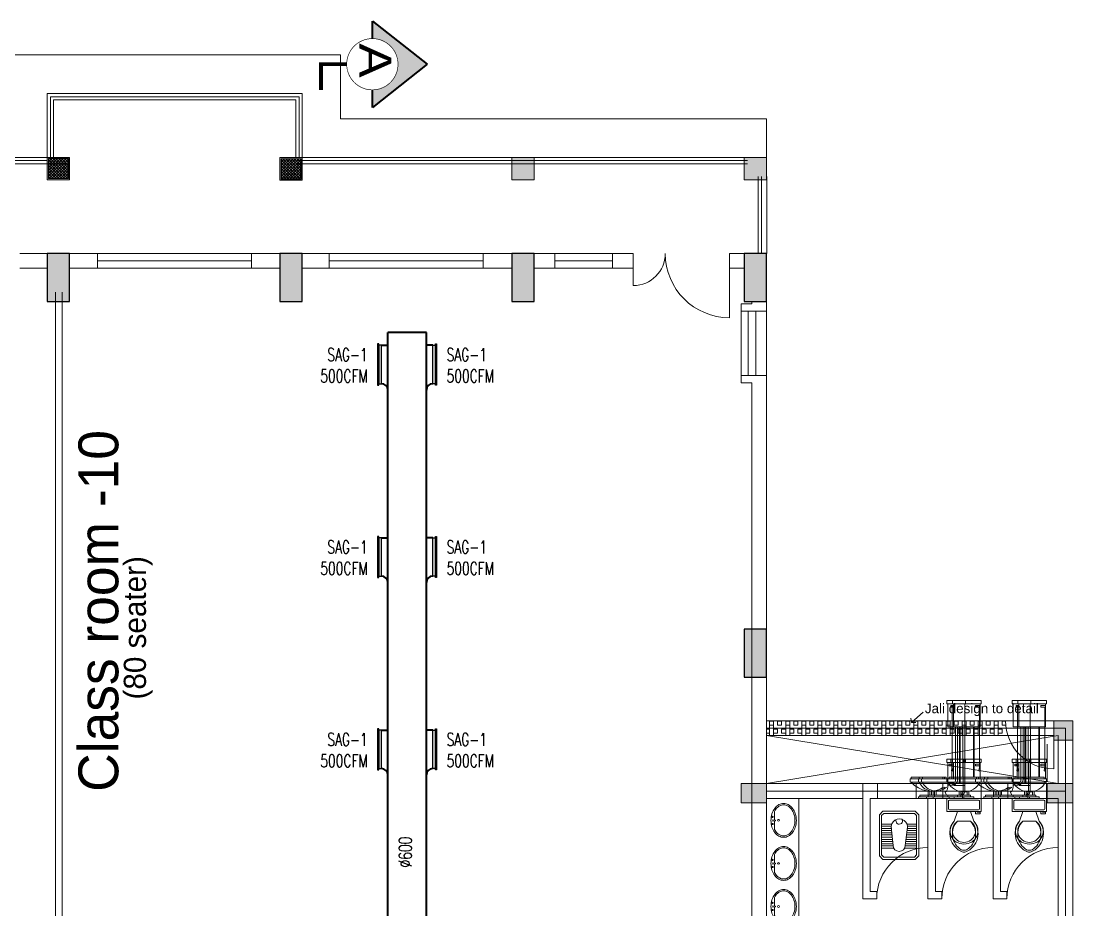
# Model space of a CAD drawing. Header units: millimetres. Extents: x -73373 to 66860, y 1067 to 86496.
# Drawn here: x -44344 to -27945, y 47247 to 61107 of the extents above; entities that cross this region are included whole.
import ezdxf

# ---------------------------------------------------------------- set-up
doc = ezdxf.new("R2010")
doc.units = ezdxf.units.MM
doc.header["$LTSCALE"] = 500
for name, pattern in [('1', [0]), ('CENTER2', [28.575, 19.05, -3.175, 3.175, -3.175]), ('DASHED', [19.05, 12.7, -6.35]), ('HIDDEN', [9.525, 6.35, -3.175]), ('HIDDEN2', [4.7625, 3.175, -1.5875])]:
    doc.linetypes.add(name, pattern=pattern)
doc.layers.get('0').update_dxf_attribs({"lineweight": 18})
for name, color, linetype, lineweight, true_color in [('101.VL-AC-SA', 7, 'Continuous', 40, 0x7f9fff), ('102.VL-AC-SA_TXT', 7, 'Continuous', 20, 0x0099cc), ('140.VL-AC-SECTION', 5, 'CENTER2', 40, 0x0000ff), ('705.VL-RCP-SAT', 7, 'HIDDEN2', 25, 0x7fbfff), ('COLUMN', 7, 'Continuous', 13, 0x848484), ('ESElevation', 7, 'Continuous', 13, 0x848484), ('FR', 7, '1', 13, 0x848484), ('FURNIT', 7, 'Continuous', 13, 0x848484), ('STRUCTURES', 7, 'Continuous', 13, 0x848484), ('toi.fur', 7, 'Continuous', 13, 0x848484), ('wall', 7, 'Continuous', 13, 0x848484), ('window', 7, 'Continuous', 13, 0x848484), ('window 2', 7, '1', 13, 0x848484)]:
    doc.layers.add(name, color=color, linetype=linetype, lineweight=lineweight, true_color=true_color)
doc.styles.add('textstyle165', font='')
doc.styles.add('textstyle166', font='')
doc.styles.add('textstyle184', font='')
doc.styles.add('textstyle238', font='romans', dxfattribs={"width": 0.7})
doc.styles.add('textstyle297', font='', dxfattribs={"width": 1.2})
doc.styles.add('textstyle65', font='', dxfattribs={"width": 1.2})
doc.styles.add('textstyle86', font='romans', dxfattribs={"width": 0.7})
doc.styles.add('textstyle88', font='romans', dxfattribs={"width": 0.7})
doc.styles.add('textstyle89', font='romans', dxfattribs={"width": 0.7})
doc.styles.add('textstyle90', font='romans', dxfattribs={"width": 0.7})
doc.styles.add('textstyle92', font='romans', dxfattribs={"width": 0.7})
doc.styles.add('textstyle93', font='romans', dxfattribs={"width": 0.7})
doc.styles.get('textstyle165').set_extended_font_data('SuperFrench')
doc.styles.get('textstyle166').set_extended_font_data('SuperFrench')
doc.styles.get('textstyle184').set_extended_font_data('Swis721 BT')
doc.styles.get('textstyle297').set_extended_font_data('Century Gothic')
doc.styles.get('textstyle65').set_extended_font_data('Century Gothic')

# ---------------------------------------------------------------- blocks, each defined once
blk = doc.blocks.new('*U182')
for p, q in [((-10, 58), (-10, 44)), ((-10, 57), (-7, 57)), ((-7, 56), (-10, 56)), ((-9.5, 56), (-9.5, 18.41)), ((-7, 57), (-7, 56)), ((-0.5, 44), (-0.5, 58)), ((6.5, 58), (6.5, 44)), ((6.5, 57), (8, 57)), ((8, 56), (6.5, 56)), ((7.25, 56), (7.25, 18.41)), ((8, 57), (8, 56)), ((10, 44), (10, 58)), ((10, 44), (-10, 44)), ((-6.25, 13), (-6.25, 44)), ((-5.75, 13), (-5.75, 44)), ((-0.62, 13), (-0.62, 44)), ((6.5, 44), (-0.5, 44)), ((0.62, 13), (0.62, 44)), ((2.25, 9.45), (2.25, 44)), ((2.75, 9.45), (2.75, 44)), ((3.88, 11.45), (3.88, 44)), ((5.12, 11.45), (5.12, 44)), ((-10, 22), (-10, 12)), ((-10, 22), (-10, 12)), ((-10, 21), (-7, 21)), ((-10, 21), (-7, 21)), ((-7, 20), (-10, 20)), ((-7, 20), (-10, 20)), ((-7, 21), (-7, 20)), ((-7, 21), (-7, 20)), ((-0.5, 5), (-0.5, 22)), ((0.5, 5), (0.5, 22)), ((6.5, 22), (6.5, 12)), ((6.5, 21), (8, 21)), ((8, 20), (6.5, 20)), ((7.5, 22), (7.5, 12)), ((7.5, 21), (9, 21)), ((9, 20), (7.5, 20)), ((8, 21), (8, 20)), ((9, 21), (9, 20)), ((10, 12), (10, 22)), ((10, 12), (10, 22)), ((9, 13), (-9, 13)), ((-9, 13), (-9, 12)), ((9, 13), (-9, 13)), ((-9, 13), (-9, 12)), ((9, 13), (-9, 13)), ((-9, 13), (-9, 12)), ((9, 12), (9, 13)), ((9, 12), (9, 13)), ((9, 12), (9, 13)), ((11, 13), (11, 12)), ((25.5, 13), (11, 13)), ((32.5, 13), (12, 13)), ((12, 13), (12, 12)), ((13, 13), (13, 12)), ((27.5, 13), (13, 13)), ((25.5, 12), (25.5, 13)), ((27.5, 12), (27.5, 13)), ((32.5, 12), (32.5, 13)), ((10.5, 12), (-10.5, 12)), ((-10.5, 10), (-10.5, 12)), ((10.5, 12), (-10.5, 12)), ((-10.5, 10), (-10.5, 12)), ((10.5, 12), (-10.5, 12)), ((-10.5, 10), (-10.5, 12)), ((10.5, 10), (-10.5, 10)), ((10.5, 10), (-10.5, 10)), ((10.5, 10), (-10.5, 10)), ((5, 8), (-0.5, 8)), ((6, 8), (0.5, 8)), ((7, 10), (5, 8)), ((8, 10), (6, 8)), ((6.5, 12), (26, 12)), ((26, 10), (7, 10)), ((7.12, 9.45), (10, 9.45)), ((7.12, 8.2), (10, 8.2)), ((7.5, 12), (33, 12)), ((33, 10), (8, 10)), ((10, 12), (28, 12)), ((10, 6.91), (10, 12)), ((28, 10), (10, 10)), ((10.5, 12), (10.5, 10)), ((10.5, 12), (10.5, 10)), ((10.5, 12), (10.5, 10)), ((26, 12), (26, 10)), ((28, 12), (28, 10)), ((33, 12), (33, 10)), ((4, 2), (-4, 2)), ((-4, 2), (-4, 1)), ((4, 2), (-4, 2)), ((-4, 2), (-4, 1)), ((4, 2), (-4, 2)), ((-4, 2), (-4, 1)), ((-3, 4.41), (-3, 2)), ((-3, 4.41), (-3, 2)), ((-3, 4.41), (-3, 2)), ((-2, 2), (-2, 4.17)), ((-2, 2), (-2, 4.17)), ((-2, 2), (-2, 4.17)), ((1, 2), (1, 1)), ((18, 2), (1, 2)), ((2, 4.17), (2, 2)), ((2, 4.17), (2, 2)), ((2, 4.17), (2, 2)), ((22, 2), (2, 2)), ((2, 2), (2, 1)), ((3, 2), (3, 4.41)), ((3, 2), (3, 4.41)), ((3, 2), (3, 4.41)), ((4, 1), (4, 2)), ((4, 1), (4, 2)), ((4, 1), (4, 2)), ((10, 2), (10, 1)), ((27, 2), (10, 2)), ((10.75, 2), (11.5, 3.91)), ((17, 4.5), (17, 2)), ((18, 2), (18, 4.54)), ((18, 1), (18, 2)), ((19, 4.5), (19, 2)), ((20, 2), (20, 4.54)), ((21, 4.5), (21, 2)), ((22, 2), (22, 4.54)), ((22, 1), (22, 2)), ((27, 1), (27, 2)), ((9.5, -6), (9.5, -2)), ((9.5, -6), (9.5, -2)), ((9.5, -6), (9.5, -2)), ((-10, -8.5), (-8, -8.5)), ((-10, -9.5), (-10, -8.5)), ((-10, -8.5), (-8, -8.5)), ((-10, -9.5), (-10, -8.5)), ((-10, -8.5), (-8, -8.5)), ((-10, -9.5), (-10, -8.5)), ((-7, -9.5), (-10, -9.5)), ((-7, -9.5), (-10, -9.5)), ((-7, -9.5), (-10, -9.5)), ((-8, -8.5), (-8, -8)), ((-8, -8.5), (-8, -8)), ((-8, -8.5), (-8, -8)), ((-7, -8), (-7, -9.5)), ((-7, -8), (-7, -9.5)), ((-7, -8), (-7, -9.5)), ((-4, -8), (-6, -14)), ((-4, -8), (-6, -14)), ((-4, -8), (-6, -14)), ((4, -8), (6, -14)), ((4, -8), (6, -14)), ((4, -8), (6, -14)), ((4, -14), (-4, -14)), ((4, -14), (-4, -14)), ((4, -14), (-4, -14))]:
    blk.add_line(p, q)
for points in [[(10.5, 58), (10.5, 60), (-10.5, 60), (-10.5, 58)], [(-1, 58), (-1, 60), (7, 60), (7, 58)], [(10.5, 22), (10.5, 24), (-10.5, 24), (-10.5, 22)], [(10.5, 22), (10.5, 24), (-10.5, 24), (-10.5, 22)], [(-1, 22), (-1, 24), (7, 24), (7, 22)], [(0, 22), (0, 24), (8, 24), (8, 22)], [(10.5, -8), (10.5, 0), (-10.5, 0), (-10.5, -8)], [(10.5, -8), (10.5, 0), (-10.5, 0), (-10.5, -8)], [(10.5, -8), (10.5, 0), (-10.5, 0), (-10.5, -8)], [(6, 0), (6, 1), (-6, 1), (-6, 0)], [(6, 0), (6, 1), (-6, 1), (-6, 0)], [(6, 0), (6, 1), (-6, 1), (-6, 0)], [(0, 0), (0, 1), (19, 1), (19, 0)], [(1, 0), (1, 1), (23, 1), (23, 0)], [(9, 0), (9, 1), (28, 1), (28, 0)]]:
    blk.add_lwpolyline(points, close=True)
for points in [[(-9.13, 17.21), (-9.25, 18.19, 0.881917), (-9.75, 18.19), (-9.87, 17.21, 1.133893)], [(7.62, 17.21), (7.5, 18.19, 0.881917), (7, 18.19), (6.88, 17.21, 1.133893)]]:
    blk.add_lwpolyline(points, format="xyb", close=True)
for points in [[(-9.5, -2), (-9.5, -6)], [(-9.5, -2), (-9.5, -6)], [(-9.5, -2), (-9.5, -6)], [(8.5, -1), (-8.5, -1)], [(8.5, -1), (-8.5, -1)], [(8.5, -1), (-8.5, -1)], [(-8.5, -7), (8.5, -7)], [(-8.5, -7), (8.5, -7)], [(-8.5, -7), (8.5, -7)]]:
    blk.add_lwpolyline(points)
for centre, radius, start, end in [((0, 15.33), 11.33, 208.0725, 331.9275), ((0, 15.33), 11.33, 208.0725, 331.9275), ((0, 15.33), 11.33, 208.0725, 331.9275), ((7.12, 11.45), 3.25, 180, 270), ((7.12, 11.45), 2, 180, 270), ((13.25, 6.66), 3.26, 175.6013, 237.5288), ((17, 13.8), 9.31, 227.7453, 335.9381), ((20.3, 20.7), 16.23, 238.18715, 318.77023), ((19, 13.8), 9.31, 227.7453, 335.9381), ((2.75, 4.75), 3.26, 175.6013, 237.5288), ((3.75, 4.75), 3.26, 175.6013, 237.5288), ((-8.63, -1.88), 0.884, 81.8699, 188.1301), ((-8.63, -1.88), 0.884, 81.8699, 188.1301), ((-8.63, -1.88), 0.884, 81.8699, 188.1301), ((-8.63, -6.13), 0.884, 171.8699, 278.1301), ((-8.63, -6.13), 0.884, 171.8699, 278.1301), ((-8.63, -6.13), 0.884, 171.8699, 278.1301), ((8.62, -1.88), 0.884, 351.8699, 98.1301), ((8.62, -1.88), 0.884, 351.8699, 98.1301), ((8.62, -1.88), 0.884, 351.8699, 98.1301), ((8.62, -6.13), 0.884, 261.8699, 8.1301), ((8.62, -6.13), 0.884, 261.8699, 8.1301), ((8.62, -6.13), 0.884, 261.8699, 8.1301), ((3.52, -21.58), 12.17, 141.46911, 247.97143), ((-0.48, -19.92), 8.1, 133.01722, 273.38), ((-0.48, -19.92), 8.1, 133.01722, 273.38), ((4.2, -21.82), 11.33, 136.36773, 238.94682), ((0.04, -19.87), 7.13, 124.50543, 269.7), ((0.04, -19.87), 7.13, 124.50543, 269.7), ((-0.04, -19.87), 7.13, 270.3, 55.4946), ((0.48, -19.92), 8.1, 266.62, 46.9828), ((-0.04, -19.87), 7.13, 270.3, 55.4946), ((0.48, -19.92), 8.1, 266.62, 46.9828), ((-3.52, -21.58), 12.17, 292.02843, 38.53071), ((-4.2, -21.82), 11.33, 301.05301, 43.63209), ((0, -27.88), 4, 245.73182, 294.26817), ((0, -29), 4, 254.86053, 285.13947)]:
    blk.add_arc(centre, radius, start, end)
blk = doc.blocks.new('wc')
at = {"layer": 'FR', "color": 240, "ltscale": 200, "true_color": 0xff003f}
for p, q in [((5.43, -7.19), (5.43, -1.33)), ((6.7, -6.88), (6.7, -1.33)), ((7.98, -6.93), (7.98, -1.33)), ((9.25, -7.07), (9.25, -1.33)), ((10.53, -7.2), (10.53, -1.33)), ((11.8, -7.33), (11.8, -1.33)), ((13.08, -7.46), (13.08, -1.33)), ((14.35, -7.6), (14.35, -1.33)), ((15.62, -7.73), (15.62, -1.33)), ((16.9, -7.86), (16.9, -1.33)), ((18.17, -7.97), (18.17, -1.33)), ((19.45, -8.34), (19.45, -1.33)), ((5.43, -21.7), (5.43, -16.09)), ((6.7, -21.7), (6.7, -16.4)), ((7.98, -21.7), (7.98, -16.32)), ((9.25, -21.7), (9.25, -16.16)), ((10.53, -21.7), (10.53, -16)), ((11.8, -21.7), (11.8, -15.84)), ((13.08, -21.7), (13.08, -15.68)), ((14.35, -21.7), (14.35, -15.51)), ((15.62, -21.7), (15.62, -15.35)), ((16.9, -21.7), (16.9, -15.19)), ((18.17, -21.7), (18.17, -15.06)), ((19.45, -21.7), (19.45, -14.69))]:
    blk.add_line(p, q, dxfattribs=at)
for points in [[(24, -22.94), (0, -22.94), (-2.02, -20.92), (-2.02, -2.02), (0, 0), (24, 0), (26.02, -2.02), (26.02, -20.92)], [(24.75, -2.55), (24.75, -20.39), (23.47, -21.67), (0.53, -21.67), (-0.75, -20.39), (-0.75, -2.55), (0.53, -1.27), (23.47, -1.27)]]:
    blk.add_lwpolyline(points, close=True, dxfattribs=at)
blk.add_lwpolyline([(7.19, -6.85), (17.86, -7.96, -1), (17.86, -15.07), (7.19, -16.42)], format="xyb", dxfattribs=at)
for centre, radius, start, end in [((7.19, -11.64), 4.78, 78.15428, 284.44729), ((3.64, -11.52), 1.89, 238.2349, 118.08103)]:
    blk.add_arc(centre, radius, start, end, dxfattribs=at)
blk = doc.blocks.new('B')
at = {"color": 8, "true_color": 0x808080}
for p, q in [((-392926, -965036), (-392791, -965036)), ((-392789, -965053), (-392795, -965008)), ((-392795, -965008), (-392773, -965008)), ((-392780, -965053), (-392789, -965053)), ((-392780, -965053), (-392773, -965008)), ((-392777, -965036), (-392643, -965036))]:
    blk.add_line(p, q, dxfattribs=at)
for points in [[(-392784, -965355, -0.075445), (-392882, -965340, -0.085783), (-392958, -965301, -0.10607), (-393010, -965241, -0.126822), (-393026, -965179, -0.126822), (-393010, -965117, -0.10607), (-392958, -965056, -0.038366), (-392926, -965036, -0.075445)], [(-392643, -965036, -0.038366), (-392611, -965056, -0.10607), (-392558, -965117, -0.126822), (-392542, -965179, -0.126822), (-392558, -965241, -0.10607), (-392611, -965301, -0.085783), (-392687, -965340, -0.075445), (-392784, -965355, -0.075445)]]:
    blk.add_lwpolyline(points, format="xyb", dxfattribs=at)
for centre, radius in [((-392840, -965007), 8.78), ((-392840, -965007), 7.3), ((-392729, -965007), 8.78), ((-392729, -965007), 7.65), ((-392783, -965098), 14.3)]:
    blk.add_circle(centre, radius, dxfattribs=at)
at = {"layer": 'toi.fur'}
blk.add_lwpolyline([(-392784, -965377, -0.075445), (-392888, -965361, -0.085783), (-392971, -965319, -0.10607), (-393030, -965251, -0.126822), (-393048, -965179, -0.126822), (-393030, -965106, -0.10607), (-392971, -965039, -0.085783), (-392888, -964996, -0.075445), (-392784, -964981, -0.075445), (-392680, -964996, -0.085783), (-392598, -965039, -0.10607), (-392539, -965106, -0.126822), (-392520, -965179, -0.126822), (-392539, -965251, -0.10607), (-392598, -965319, -0.085783), (-392680, -965361, -0.075445)], format="xyb", close=True, dxfattribs=at)
blk = doc.blocks.new('A$C7364536D')
at = {"linetype": 'Continuous'}
blk.add_hatch(color=256, dxfattribs=at).paths.add_polyline_path([(750, 0), (750, 350), (0, 350), (0, 0)], flags=0)
at = {"layer": 'COLUMN', "linetype": 'Continuous', "lineweight": 25}
blk.add_lwpolyline([(750, 0), (750, 350), (0, 350), (0, 0)], close=True, dxfattribs=at)
blk = doc.blocks.new('A$C40F33A93')
at = {"linetype": 'Continuous', "true_color": 0x359cb1}
blk.add_hatch(color=135, dxfattribs=at).paths.add_polyline_path([(0, 300), (300, 300), (300, 0), (0, 0)], flags=0)
at = {"color": 135, "linetype": 'Continuous', "true_color": 0x359cb1}
blk.add_lwpolyline([(0, 300), (300, 300), (300, 0), (0, 0)], close=True, dxfattribs=at)
at = {"layer": 'COLUMN', "color": 135, "linetype": 'Continuous', "true_color": 0x359cb1}
blk.add_lwpolyline([(300, 0), (0, 0), (0, 300), (300, 300)], close=True, dxfattribs=at)
at = {"layer": 'wall', "color": 135, "linetype": 'Continuous', "true_color": 0x359cb1}
blk.add_line((40, 0), (100, 0), dxfattribs=at)
blk.add_line((40, 0), (100, 0), dxfattribs=at)
blk = doc.blocks.new('A$C5C7C5DD7')
at = {"layer": 'COLUMN', "linetype": 'Continuous'}
blk.add_hatch(color=256, dxfattribs=at).paths.add_polyline_path([(0, 301), (400, 301), (400, 0), (0, 0)], flags=0)
for p, q in [((400, 300), (0, 301)), ((0, 301), (0, 0)), ((400, 300), (0, 300)), ((400, 300), (0, 300)), ((0, 300), (400, 300)), ((400, 0), (400, 300)), ((0, 0), (400, 0)), ((0, 0), (400, 0)), ((400, 0), (0, 0)), ((0, 0), (400, 0))]:
    blk.add_line(p, q, dxfattribs=at)
blk.add_lwpolyline([(0, 301), (400, 301), (400, 0), (0, 0)], close=True, dxfattribs=at)
at = {"layer": 'wall', "linetype": 'Continuous'}
blk.add_line((0, 0), (400, 0), dxfattribs=at)
blk = doc.blocks.new('ARROW')
h = blk.add_hatch(color=256)
edge = h.paths.add_edge_path(flags=0)
edge.add_line((4, 8), (6.74, 8))
edge.add_line((6.74, 8), (0, 16.52))
edge.add_line((0, 16.52), (-6.74, 8))
edge.add_line((-6.74, 8), (-4, 8))
edge.add_arc((0, 8), 4, 0, 180, ccw=False)
blk.add_lwpolyline([(4, 8), (6.74, 8), (0, 16.52), (-6.74, 8), (-4, 8)])
blk.add_lwpolyline([(-4, 8, 0.1, 0.1, 1), (4, 8, 0.1, 0.1, 1)], format="xyseb", close=True)
blk.add_lwpolyline([(0, 4, 0.6, 0.6, 0), (0, 0, 0.6, 0.6, 0), (-4, 0, 0.6, 0.6, 0)], format="xyseb")
at = {"style": 'textstyle65', "width": 1.2}
blk.add_attdef('A', (-2.91, 5.98), '', height=5, dxfattribs=at)

msp = doc.modelspace()

# ---------------------------------------------------------------- hatches: boundary and pattern name
at = {"layer": 'ESElevation', "linetype": 'Continuous', "lineweight": 13}
msp.add_hatch(color=256, dxfattribs=at).paths.add_polyline_path([(-28245, 49897), (-27945, 49897), (-27945, 50197), (-28245, 50197)], flags=0)
at = {"layer": 'STRUCTURES', "linetype": 'Continuous', "lineweight": 13}
h = msp.add_hatch(color=256, dxfattribs=at)
h.paths.add_polyline_path([(-43586, 58982), (-43586, 58632), (-43936, 58632), (-43936, 58932), (-43936, 58982), (-43936, 58982)], flags=0)
h.paths.add_polyline_path([(-43936, 58982), (-43936, 58982), (-43636, 58982), (-43636, 58982)], flags=0)
h.paths.add_polyline_path([(-43836, 58632), (-43836, 58632), (-43896, 58632), (-43896, 58632)], flags=0)
h = msp.add_hatch(dxfattribs=at)
h.set_pattern_fill('ANSI37', color=256, scale=250, style=0, pattern_type=0)
h.set_pattern_definition([(45, (-1458264.878, 442156.916), (-22.0970869, 22.0970869), []), (135, (-1458264.878, 442156.916), (-22.0970869, -22.0970869), [])])
h.paths.add_polyline_path([(-43606, 58962), (-43916, 58962), (-43916, 58652), (-43606, 58652)], flags=0)
h = msp.add_hatch(dxfattribs=at)
h.set_pattern_fill('ANSI37', color=256, scale=250, style=0, pattern_type=0)
h.set_pattern_definition([(45, (-1458264.88, 442156.773), (-22.0970869, 22.0970869), []), (135, (-1458264.88, 442156.773), (-22.0970869, -22.0970869), [])])
h.paths.add_polyline_path([(-43606, 58962), (-43916, 58962), (-43916, 58652), (-43606, 58652)], flags=0)
h = msp.add_hatch(color=256, dxfattribs=at)
h.paths.add_polyline_path([(-39959, 58982), (-39959, 58632), (-40309, 58632), (-40309, 58932), (-40309, 58982), (-40309, 58982)], flags=0)
h.paths.add_polyline_path([(-40309, 58982), (-40309, 58982), (-40009, 58982), (-40009, 58982)], flags=0)
h.paths.add_polyline_path([(-40209, 58632), (-40209, 58632), (-40269, 58632), (-40269, 58632)], flags=0)
h = msp.add_hatch(dxfattribs=at)
h.set_pattern_fill('ANSI37', color=256, scale=250, style=0, pattern_type=0)
h.set_pattern_definition([(45, (-1454637.88, 442152.68), (-22.0970869, 22.0970869), []), (135, (-1454637.88, 442152.68), (-22.0970869, -22.0970869), [])])
h.paths.add_polyline_path([(-39979, 58958), (-40289, 58958), (-40289, 58648), (-39979, 58648)], flags=0)
h = msp.add_hatch(dxfattribs=at)
h.set_pattern_fill('ANSI37', color=256, scale=250, style=0, pattern_type=0)
h.set_pattern_definition([(45, (-1454637.884, 442152.537), (-22.0970869, 22.0970869), []), (135, (-1454637.884, 442152.537), (-22.0970869, -22.0970869), [])])
h.paths.add_polyline_path([(-39979, 58958), (-40289, 58958), (-40289, 58648), (-39979, 58648)], flags=0)
h = msp.add_hatch(color=256, dxfattribs=at)
h.paths.add_polyline_path([(-36342, 58982), (-36342, 58632), (-36692, 58632), (-36692, 58932), (-36692, 58982), (-36692, 58982)], flags=0)
h.paths.add_polyline_path([(-36692, 58982), (-36692, 58982), (-36392, 58982), (-36392, 58982)], flags=0)
h.paths.add_polyline_path([(-36592, 58632), (-36592, 58632), (-36652, 58632), (-36652, 58632)], flags=0)
h = msp.add_hatch(color=256, dxfattribs=at)
h.paths.add_polyline_path([(-32720, 58982), (-32720, 58632), (-33070, 58632), (-33070, 58932), (-33070, 58982), (-33070, 58982)], flags=0)
h.paths.add_polyline_path([(-33070, 58982), (-33070, 58982), (-32770, 58982), (-32770, 58982)], flags=0)
h.paths.add_polyline_path([(-32970, 58632), (-32970, 58632), (-33030, 58632), (-33030, 58632)], flags=0)
at = {"layer": 'window', "lineweight": 13}
for points in [[(-43586, 58982), (-43936, 58982), (-43936, 58632), (-43586, 58632)], [(-39959, 58982), (-40309, 58982), (-40309, 58632), (-39959, 58632)], [(-36342, 58982), (-36692, 58982), (-36692, 58632), (-36342, 58632)], [(-32720, 58982), (-33070, 58982), (-33070, 58632), (-32720, 58632)], [(-27945, 50197), (-28245, 50197), (-28245, 49897), (-27945, 49897)]]:
    msp.add_hatch(color=256, dxfattribs=at).paths.add_polyline_path(points, flags=0)
at = {"layer": 'window', "linetype": 'Continuous', "lineweight": 13}
h = msp.add_hatch(dxfattribs=at)
h.set_pattern_fill('BOX', color=256, scale=250, angle=180, style=0, pattern_type=0)
h.set_pattern_definition([(270, (-1071361.33, 593818.36), (250, -5e-14), []), (270, (-1071423.83, 593818.36), (250, -5e-14), []), (180, (-1071361.33, 593818.36), (-3e-14, -250), [-62.5, 62.5]), (180, (-1071361.33, 593755.86), (-3e-14, -250), [-62.5, 62.5]), (180, (-1071361.33, 593693.36), (-3e-14, -250), [62.5, -62.5]), (180, (-1071361.33, 593630.86), (-3e-14, -250), [62.5, -62.5]), (270, (-1071486.33, 593818.36), (250, -5e-14), [62.5, -62.5]), (270, (-1071548.83, 593818.36), (250, -5e-14), [62.5, -62.5])])
h.paths.add_polyline_path([(-28995, 50197), (-32720, 50197), (-32720, 49967), (-28995, 49967)], flags=0)

# ---------------------------------------------------------------- linework, layer by layer
at = {"linetype": 'Continuous', "lineweight": 13}
for p, q in [((-34800, 57482), (-34800, 56982)), ((-33300, 57482), (-33300, 56482)), ((-43805, 45622), (-43805, 56882)), ((-43705, 45622), (-43705, 56882)), ((-30205, 47422), (-30205, 48222)), ((-29190, 47422), (-29190, 48222)), ((-28175, 47422), (-28175, 48222))]:
    msp.add_line(p, q, dxfattribs=at)
for centre, radius, start, end in [((-34800, 57482), 500, 270, 0), ((-33300, 57482), 1000, 180, 270), ((-30205, 47422), 800, 90, 180), ((-29190, 47422), 800, 90, 180), ((-28175, 47422), 800, 90, 180)]:
    msp.add_arc(centre, radius, start, end, dxfattribs=at)
at = {"layer": '101.VL-AC-SA'}
for p, q in [((-38625, 45952), (-38625, 56252)), ((-38025, 56252), (-38625, 56252)), ((-38025, 45952), (-38025, 56252)), ((-38725, 56052), (-38625, 56052)), ((-37925, 56052), (-38025, 56052)), ((-38725, 53052), (-38625, 53052)), ((-37925, 53052), (-38025, 53052)), ((-38725, 50052), (-38625, 50052)), ((-37925, 50052), (-38025, 50052))]:
    msp.add_line(p, q, dxfattribs=at)
for centre, start, end in [((-38725, 55352), 0, 90), ((-37925, 55352), 90, 180), ((-38725, 52352), 0, 90), ((-37925, 52352), 90, 180), ((-38725, 49352), 0, 90), ((-37925, 49352), 90, 180)]:
    msp.add_arc(centre, 100, start, end, dxfattribs=at)
at = {"layer": '705.VL-RCP-SAT'}
for points in [[(-38765, 56072), (-38785, 56072), (-38785, 55432), (-38765, 55432)], [(-38725, 56052), (-38765, 56052), (-38765, 55452), (-38725, 55452)], [(-37925, 56052), (-37885, 56052), (-37885, 55452), (-37925, 55452)], [(-37885, 56072), (-37865, 56072), (-37865, 55432), (-37885, 55432)], [(-38765, 53072), (-38785, 53072), (-38785, 52432), (-38765, 52432)], [(-38725, 53052), (-38765, 53052), (-38765, 52452), (-38725, 52452)], [(-37925, 53052), (-37885, 53052), (-37885, 52452), (-37925, 52452)], [(-37885, 53072), (-37865, 53072), (-37865, 52432), (-37885, 52432)], [(-38765, 50072), (-38785, 50072), (-38785, 49432), (-38765, 49432)], [(-38725, 50052), (-38765, 50052), (-38765, 49452), (-38725, 49452)], [(-37925, 50052), (-37885, 50052), (-37885, 49452), (-37925, 49452)], [(-37885, 50072), (-37865, 50072), (-37865, 49432), (-37885, 49432)]]:
    msp.add_lwpolyline(points, close=True, dxfattribs=at)
at = {"layer": 'FURNIT', "linetype": 'Continuous', "lineweight": 13}
for p, q in [((-34800, 57482), (-35121, 57482)), ((-32720, 56582), (-32720, 55582)), ((-28245, 50197), (-28995, 50197)), ((-28245, 49447), (-28245, 50197))]:
    msp.add_line(p, q, dxfattribs=at)
msp.add_arc((-28245, 50197), 750, 180, 270, dxfattribs=at)
at = {"layer": 'STRUCTURES', "linetype": 'Continuous', "lineweight": 13}
for p, q in [((-43936, 58982), (-43636, 58982)), ((-43636, 58982), (-43936, 58982)), ((-43636, 58982), (-43936, 58982)), ((-43936, 58982), (-43636, 58982)), ((-43586, 58982), (-43936, 58982)), ((-43936, 58982), (-43936, 58632)), ((-43936, 58982), (-43636, 58982)), ((-43636, 58982), (-43936, 58982)), ((-43636, 58982), (-43936, 58982)), ((-43936, 58982), (-43636, 58982)), ((-43586, 58982), (-43936, 58982)), ((-43936, 58982), (-43936, 58632)), ((-43936, 58632), (-43936, 58932)), ((-43936, 58932), (-43936, 58632)), ((-43936, 58932), (-43936, 58632)), ((-43936, 58632), (-43936, 58932)), ((-43936, 58632), (-43936, 58932)), ((-43936, 58932), (-43936, 58632)), ((-43936, 58932), (-43936, 58632)), ((-43936, 58632), (-43936, 58932)), ((-43606, 58962), (-43916, 58962)), ((-43916, 58962), (-43916, 58652)), ((-43606, 58652), (-43606, 58962)), ((-43586, 58632), (-43586, 58982)), ((-43586, 58632), (-43586, 58982)), ((-43586, 58932), (-43586, 58632)), ((-43586, 58632), (-43586, 58932)), ((-43586, 58632), (-43586, 58932)), ((-43586, 58932), (-43586, 58632)), ((-43586, 58932), (-43586, 58632)), ((-43586, 58632), (-43586, 58932)), ((-43586, 58632), (-43586, 58932)), ((-43586, 58932), (-43586, 58632)), ((-40309, 58982), (-40009, 58982)), ((-40009, 58982), (-40309, 58982)), ((-40009, 58982), (-40309, 58982)), ((-40309, 58982), (-40009, 58982)), ((-39959, 58982), (-40309, 58982)), ((-40309, 58982), (-40309, 58632)), ((-40309, 58978), (-40009, 58978)), ((-40009, 58978), (-40309, 58978)), ((-40009, 58978), (-40309, 58978)), ((-40309, 58978), (-40009, 58978)), ((-39959, 58978), (-40309, 58978)), ((-40309, 58978), (-40309, 58628)), ((-40309, 58632), (-40309, 58932)), ((-40309, 58932), (-40309, 58632)), ((-40309, 58932), (-40309, 58632)), ((-40309, 58632), (-40309, 58932)), ((-40309, 58628), (-40309, 58928)), ((-40309, 58928), (-40309, 58628)), ((-40309, 58928), (-40309, 58628)), ((-40309, 58628), (-40309, 58928)), ((-39979, 58958), (-40289, 58958)), ((-40289, 58958), (-40289, 58648)), ((-39979, 58648), (-39979, 58958)), ((-39959, 58632), (-39959, 58982)), ((-39959, 58628), (-39959, 58978)), ((-39959, 58932), (-39959, 58632)), ((-39959, 58632), (-39959, 58932)), ((-39959, 58632), (-39959, 58932)), ((-39959, 58932), (-39959, 58632)), ((-39959, 58928), (-39959, 58628)), ((-39959, 58628), (-39959, 58928)), ((-39959, 58628), (-39959, 58928)), ((-39959, 58928), (-39959, 58628)), ((-36692, 58982), (-36392, 58982)), ((-36392, 58982), (-36692, 58982)), ((-36392, 58982), (-36692, 58982)), ((-36692, 58982), (-36392, 58982)), ((-36342, 58982), (-36692, 58982)), ((-36692, 58982), (-36692, 58632)), ((-36692, 58632), (-36692, 58932)), ((-36692, 58932), (-36692, 58632)), ((-36692, 58932), (-36692, 58632)), ((-36692, 58632), (-36692, 58932)), ((-36342, 58632), (-36342, 58982)), ((-36342, 58932), (-36342, 58632)), ((-36342, 58632), (-36342, 58932)), ((-36342, 58632), (-36342, 58932)), ((-36342, 58932), (-36342, 58632)), ((-33070, 58982), (-32770, 58982)), ((-32770, 58982), (-33070, 58982)), ((-32770, 58982), (-33070, 58982)), ((-33070, 58982), (-32770, 58982)), ((-32720, 58982), (-33070, 58982)), ((-33070, 58982), (-33070, 58632)), ((-33070, 58632), (-33070, 58932)), ((-33070, 58932), (-33070, 58632)), ((-33070, 58932), (-33070, 58632)), ((-33070, 58632), (-33070, 58932)), ((-43636, 58632), (-43936, 58632)), ((-43936, 58632), (-43636, 58632)), ((-43936, 58632), (-43636, 58632)), ((-43936, 58632), (-43636, 58632)), ((-43636, 58632), (-43936, 58632)), ((-43936, 58632), (-43636, 58632)), ((-43936, 58632), (-43586, 58632)), ((-43636, 58632), (-43936, 58632)), ((-43936, 58632), (-43636, 58632)), ((-43936, 58632), (-43636, 58632)), ((-43936, 58632), (-43636, 58632)), ((-43636, 58632), (-43936, 58632)), ((-43936, 58632), (-43636, 58632)), ((-43936, 58632), (-43586, 58632)), ((-43916, 58652), (-43606, 58652)), ((-43896, 58632), (-43836, 58632)), ((-43896, 58632), (-43836, 58632)), ((-43896, 58632), (-43836, 58632)), ((-43896, 58632), (-43836, 58632)), ((-43896, 58632), (-43836, 58632)), ((-43896, 58632), (-43836, 58632)), ((-43896, 58632), (-43836, 58632)), ((-43896, 58632), (-43836, 58632)), ((-40009, 58632), (-40309, 58632)), ((-40309, 58632), (-40009, 58632)), ((-40309, 58632), (-40009, 58632)), ((-40309, 58632), (-40009, 58632)), ((-40009, 58632), (-40309, 58632)), ((-40309, 58632), (-40009, 58632)), ((-40309, 58632), (-39959, 58632)), ((-40009, 58628), (-40309, 58628)), ((-40309, 58628), (-40009, 58628)), ((-40309, 58628), (-40009, 58628)), ((-40309, 58628), (-40009, 58628)), ((-40009, 58628), (-40309, 58628)), ((-40309, 58628), (-40009, 58628)), ((-40309, 58628), (-39959, 58628)), ((-40289, 58648), (-39979, 58648)), ((-40269, 58632), (-40209, 58632)), ((-40269, 58632), (-40209, 58632)), ((-40269, 58632), (-40209, 58632)), ((-40269, 58632), (-40209, 58632)), ((-40269, 58628), (-40209, 58628)), ((-40269, 58628), (-40209, 58628)), ((-40269, 58628), (-40209, 58628)), ((-40269, 58628), (-40209, 58628)), ((-36392, 58632), (-36692, 58632)), ((-36692, 58632), (-36392, 58632)), ((-36692, 58632), (-36392, 58632)), ((-36692, 58632), (-36392, 58632)), ((-36392, 58632), (-36692, 58632)), ((-36692, 58632), (-36392, 58632)), ((-36692, 58632), (-36342, 58632)), ((-36652, 58632), (-36592, 58632)), ((-36652, 58632), (-36592, 58632)), ((-36652, 58632), (-36592, 58632)), ((-36652, 58632), (-36592, 58632)), ((-32770, 58632), (-33070, 58632)), ((-33070, 58632), (-32770, 58632)), ((-33070, 58632), (-32770, 58632)), ((-33070, 58632), (-32770, 58632)), ((-32770, 58632), (-33070, 58632)), ((-33070, 58632), (-32770, 58632)), ((-33070, 58632), (-32720, 58632)), ((-33030, 58632), (-32970, 58632)), ((-33030, 58632), (-32970, 58632)), ((-33030, 58632), (-32970, 58632)), ((-33030, 58632), (-32970, 58632)), ((-28345, 49243), (-28345, 49834)), ((-33120, 48917), (-32720, 48917))]:
    msp.add_line(p, q, dxfattribs=at)
at = {"layer": 'wall', "linetype": 'DASHED', "lineweight": 13, "ltscale": 50}
for p, q in [((-39361, 60578), (-44536, 60578)), ((-39361, 59582), (-39361, 60578)), ((-32720, 59582), (-39361, 59582)), ((-32720, 59582), (-32720, 58982)), ((-32720, 58632), (-32720, 58982)), ((-32720, 58932), (-32720, 58632)), ((-32720, 58632), (-32720, 58932)), ((-32720, 58632), (-32720, 58932)), ((-32720, 58932), (-32720, 58632))]:
    msp.add_line(p, q, dxfattribs=at)
at = {"layer": 'wall', "linetype": 'Continuous', "lineweight": 13}
for p, q in [((-39959, 59978), (-43936, 59978)), ((-43936, 58978), (-43936, 59978)), ((-39961, 58978), (-39961, 59978)), ((-51180, 58982), (-43936, 58982)), ((-47233, 58932), (-43937, 58932)), ((-47233, 58882), (-43636, 58882)), ((-32720, 58982), (-40084, 58982)), ((-36667, 58932), (-40034, 58932)), ((-36667, 58882), (-40034, 58882)), ((-33020, 58932), (-37300, 58932)), ((-33020, 58882), (-37300, 58882)), ((-32717, 58682), (-32717, 57482)), ((-43936, 57482), (-44362, 57482)), ((-43150, 57482), (-43586, 57482)), ((-43150, 57252), (-43150, 57482)), ((-40750, 57252), (-40750, 57482)), ((-40309, 57482), (-40750, 57482)), ((-39538, 57482), (-39959, 57482)), ((-39538, 57252), (-39538, 57482)), ((-37138, 57252), (-37138, 57482)), ((-36317, 57482), (-37138, 57482)), ((-36021, 57482), (-36342, 57482)), ((-36021, 57482), (-36021, 57252)), ((-35121, 57482), (-35121, 57252)), ((-34800, 57252), (-34800, 57482)), ((-33070, 57482), (-33300, 57482)), ((-33070, 57482), (-33300, 57482)), ((-43936, 57252), (-44362, 57252)), ((-43150, 57252), (-43586, 57252)), ((-40309, 57252), (-40750, 57252)), ((-39538, 57252), (-39959, 57252)), ((-36692, 57252), (-37138, 57252)), ((-36021, 57252), (-36342, 57252)), ((-34800, 57252), (-35121, 57252)), ((-33070, 57252), (-33300, 57252)), ((-33120, 56582), (-33120, 56697)), ((-33120, 56697), (-32950, 56697)), ((-32950, 56582), (-33120, 56582)), ((-32720, 56582), (-32950, 56582)), ((-32950, 55582), (-33120, 55582)), ((-33120, 55582), (-33120, 55467)), ((-33120, 55467), (-32950, 55467)), ((-32720, 55582), (-32950, 55582)), ((-30462, 50168), (-30475, 50239)), ((-30475, 50239), (-30462, 50168)), ((-30281, 50332), (-30462, 50168)), ((-27945, 50197), (-27945, 49217)), ((-30462, 50168), (-30393, 50168)), ((-28175, 49967), (-28175, 49217)), ((-31820, 48987), (-32720, 48987)), ((-32720, 48987), (-31220, 48987)), ((-31705, 48987), (-32605, 48987)), ((-31220, 48987), (-31590, 48987)), ((-31220, 48987), (-31220, 47422)), ((-30690, 48987), (-31105, 48987)), ((-31105, 48987), (-31105, 47537)), ((-30205, 48987), (-30575, 48987)), ((-30205, 48987), (-30205, 47422)), ((-29675, 48987), (-30090, 48987)), ((-30090, 48987), (-30090, 47537)), ((-29190, 48987), (-29190, 47422)), ((-29075, 48987), (-29075, 47537)), ((-28175, 47537), (-28175, 48987)), ((-31220, 47422), (-31005, 47422)), ((-31105, 47537), (-31005, 47537)), ((-31005, 47537), (-31005, 47422)), ((-30205, 47422), (-29990, 47422)), ((-30090, 47537), (-29990, 47537)), ((-29990, 47537), (-29990, 47422)), ((-29190, 47422), (-28975, 47422)), ((-29075, 47537), (-28975, 47537)), ((-28975, 47537), (-28975, 47422))]:
    msp.add_line(p, q, dxfattribs=at)
at = {"layer": 'wall', "linetype": 'HIDDEN', "lineweight": 13, "ltscale": 1250}
for p, q in [((-28175, 49967), (-32720, 49217)), ((-32720, 49967), (-28175, 49217))]:
    msp.add_line(p, q, dxfattribs=at)
at = {"layer": 'wall', "linetype": 'Continuous', "lineweight": 13, "ltscale": 1000}
msp.add_line((-32220, 46922), (-32220, 48987), dxfattribs=at)
at = {"layer": 'wall', "linetype": 'Continuous', "lineweight": 13}
for points in [[(-40009, 58978), (-40009, 59928), (-43886, 59928), (-43886, 58978)], [(-40059, 58978), (-40059, 59878), (-43836, 59878), (-43836, 58978)], [(-32850, 57482), (-32850, 58682)], [(-32800, 57482), (-32800, 58682)], [(-35121, 57482), (-34800, 57482)], [(-32950, 56732), (-32950, 56732), (-32950, 56697)], [(-32720, 56732), (-32720, 56732), (-32720, 56697)], [(-32720, 56717), (-32720, 56717), (-32720, 56582)], [(-32950, 55467), (-32950, 45252)], [(-32720, 55582), (-32720, 50197)], [(-32720, 50197), (-32720, 49217)], [(-32720, 49217), (-28175, 49217)], [(-27945, 49217), (-27945, 45322)], [(-32720, 48987), (-32720, 45611)], [(-32720, 48987), (-31820, 48987)], [(-32605, 48987), (-31705, 48987)], [(-31590, 48987), (-31220, 48987)], [(-29075, 48987), (-28175, 48987), (-28175, 45137), (-31175, 45137)], [(-31105, 47537), (-31105, 48987), (-30205, 48987), (-30205, 47537)], [(-31105, 48987), (-30690, 48987)], [(-30090, 47537), (-30090, 48987), (-29190, 48987), (-29190, 47537)], [(-30090, 47537), (-30090, 48987), (-29190, 48987), (-29190, 47537)], [(-29075, 47537), (-29075, 48987), (-28175, 48987), (-28175, 47537)], [(-29990, 47537), (-30090, 47537)], [(-28975, 47537), (-29075, 47537)]]:
    msp.add_lwpolyline(points, dxfattribs=at)
for points in [[(-28245, 50197), (-32720, 50197), (-32720, 49967), (-28245, 49967)], [(-28245, 49897), (-27945, 49897), (-27945, 50197), (-28245, 50197)]]:
    msp.add_lwpolyline(points, close=True, dxfattribs=at)
at = {"layer": 'wall', "linetype": 'HIDDEN', "lineweight": 13, "ltscale": 1250}
for points in [[(-32720, 50082), (-28060, 50082), (-28060, 49102)], [(-32720, 49102), (-28060, 49102), (-28060, 45322)]]:
    msp.add_lwpolyline(points, dxfattribs=at)
at = {"layer": 'window', "lineweight": 13, "ltscale": 1000}
for p, q in [((-35121, 57367), (-36021, 57367)), ((-32720, 49102), (-31220, 49102))]:
    msp.add_line(p, q, dxfattribs=at)
for points in [[(-36021, 57252), (-35121, 57252), (-35121, 57482), (-36021, 57482), (-36021, 57252)], [(-31220, 49217), (-32720, 49217), (-32720, 48987), (-31220, 48987), (-31220, 49217)], [(-30990, 48987), (-30990, 49217), (-30390, 49217), (-30390, 48987), (-30990, 48987), (-30990, 49102), (-30390, 49102)], [(-29975, 48987), (-29975, 49217), (-29375, 49217), (-29375, 48987), (-29975, 48987), (-29975, 49102), (-29375, 49102)], [(-28960, 48987), (-28960, 49217), (-28360, 49217), (-28360, 48987), (-28960, 48987), (-28960, 49102), (-28360, 49102)]]:
    msp.add_lwpolyline(points, dxfattribs=at)
at = {"layer": 'window 2', "lineweight": 13}
for p, q in [((-40750, 57367), (-43150, 57367)), ((-37138, 57367), (-39538, 57367)), ((-33120, 56582), (-33120, 55582)), ((-33006, 56582), (-33006, 55582)), ((-32891, 56582), (-32891, 55582))]:
    msp.add_line(p, q, dxfattribs=at)
for points in [[(-40750, 57482), (-40750, 57252), (-43150, 57252), (-43150, 57482), (-40750, 57482)], [(-37138, 57482), (-37138, 57252), (-39538, 57252), (-39538, 57482), (-37138, 57482)]]:
    msp.add_lwpolyline(points, dxfattribs=at)

# ---------------------------------------------------------------- block references
at = {"linetype": 'Continuous', "lineweight": 13, "xscale": -26.74492489306141, "yscale": 26.74492489306141, "zscale": 26.74492489306141, "rotation": 90}
msp.add_blockref('wc', (-30962, 48732), dxfattribs=at)
at = {"layer": '140.VL-AC-SECTION'}
ref = msp.add_blockref('ARROW', (-39667, 60434), dxfattribs=dict(at, xscale=-100, yscale=100, zscale=100, rotation=270))
ref.add_attrib('A', 'A', (-39069, 60760), dxfattribs={"layer": '0', "height": 500, "rotation": 270, "style": 'textstyle297', "width": 1.2})
at = {"layer": 'STRUCTURES', "linetype": 'Continuous', "lineweight": 13, "rotation": 90}
for p in [(-43586, 56732), (-39959, 56732), (-36342, 56732), (-32720, 56732), (-32720, 50877)]:
    msp.add_blockref('A$C7364536D', p, dxfattribs=at)
at = {"layer": 'STRUCTURES', "linetype": 'Continuous', "lineweight": 13}
for name, p in [('A$C40F33A93', (-28245, 49897)), ('A$C5C7C5DD7', (-33120, 48917)), ('A$C5C7C5DD7', (-28345, 48917))]:
    msp.add_blockref(name, p, dxfattribs=at)
at = {"layer": 'toi.fur', "lineweight": 13, "rotation": 89.99999999999999}
for p in [(-997634, 441428, 68683), (-997634, 440757, 68683)]:
    msp.add_blockref('B', p, dxfattribs=at)
at = {"layer": 'toi.fur', "lineweight": 13, "xscale": -1, "rotation": 90}
msp.add_blockref('B', (-997634, -345482, 68683), dxfattribs=at)
at = {"layer": 'wall', "linetype": 'Continuous', "lineweight": 13, "xscale": -25.4, "yscale": 25.4, "zscale": 25.4}
for p in [(-29644, 48987), (-28625, 48987)]:
    msp.add_blockref('*U182', p, dxfattribs=at)

# ---------------------------------------------------------------- texts
at = {"lineweight": 13, "attachment_point": 1, "rotation": 90}
for s, insert, char_height, width, style in [('Class room -10', (-43449, 49089, -11195), 622.22, 23168.87, 'textstyle165'), ('(80 seater)', (-42742, 50529, -5382), 345.68, 5155.62, 'textstyle166')]:
    msp.add_mtext(s, dxfattribs=dict(at, insert=insert, char_height=char_height, width=width, style=style))
at = {"layer": '102.VL-AC-SA_TXT', "style": 'textstyle86', "width": 0.7}
msp.add_text('%%C600', height=200, rotation=90, dxfattribs=at).set_placement((-38254, 47909))
at = {"layer": '102.VL-AC-SA_TXT', "char_height": 200, "width": 1163}
for insert, attachment_point, style in [((-38940, 56006), 3, 'textstyle238'), ((-37710, 56006), 1, 'textstyle90'), ((-38940, 53006), 3, 'textstyle93'), ((-37710, 53006), 1, 'textstyle89'), ((-38940, 50006), 3, 'textstyle92'), ((-37710, 50006), 1, 'textstyle88')]:
    msp.add_mtext('SAG-1\\P500CFM', dxfattribs=dict(at, insert=insert, attachment_point=attachment_point, style=style))
at = {"layer": 'wall', "linetype": 'Continuous', "lineweight": 13, "insert": (-28476, 50270), "char_height": 149.59, "width": 3133.27, "attachment_point": 9, "style": 'textstyle184'}
msp.add_mtext('Jali design to detail', dxfattribs=at)

doc.saveas('drawing.dxf')
